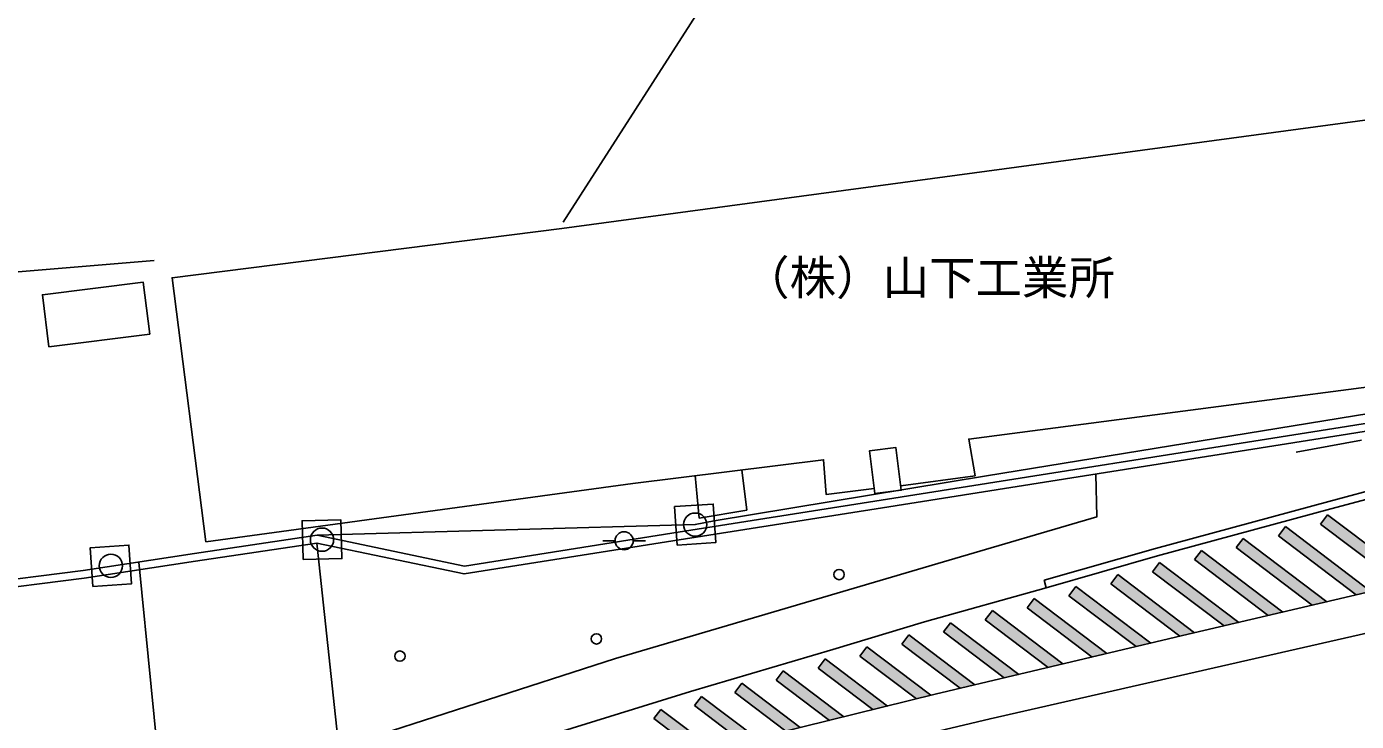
# Model space of a CAD drawing. Units: millimetres at full size, sheet at 1:1000; details may follow other scales. Extents: x -26383562 to 680000, y -222580654 to 380000.
# Drawn here: x 436394 to 487903, y 314776 to 341693 of the extents above; entities that cross this region are included whole.
import ezdxf
from ezdxf.enums import TextEntityAlignment as Align

# ---------------------------------------------------------------- set-up
doc = ezdxf.new("R2010")
doc.units = ezdxf.units.MM
doc.header["$LTSCALE"] = 1000
for name, color, linetype, lineweight in [('M-BGD', 7, 'Continuous', 25), ('M-BMK-ROW', 30, 'Continuous', 25), ('M-STR-STRC', 7, 'Continuous', 25)]:
    doc.layers.add(name, color=color, linetype=linetype, lineweight=lineweight)
doc.layers.add('M-BMK-HTXT', color=7, linetype='Continuous')
doc.styles.add('ＭＳ ゴシック', font='')
doc.styles.get('ＭＳ ゴシック').set_extended_font_data('MS Gothic')

msp = doc.modelspace()

# ---------------------------------------------------------------- hatches: boundary and pattern name
at = {"layer": 'M-STR-STRC'}
for points in [[(486786, 322781), (486514, 322422), (489605, 320081), (490174, 320214)], [(485151, 322325), (484880, 321966), (487898, 319680), (488467, 319814)], [(483520, 321867), (483248, 321509), (486191, 319280), (486760, 319413)], [(480280, 320934), (480009, 320575), (482776, 318479), (483345, 318612)], [(481900, 321401), (481628, 321042), (484483, 318879), (485052, 319013)], [(478661, 320467), (478389, 320108), (481070, 318078), (481391, 318154), (481638, 318212)], [(477041, 320000), (476769, 319642), (479367, 317674), (479935, 317808)], [(475421, 319533), (475150, 319175), (477665, 317270), (478232, 317404)], [(473802, 319067), (473530, 318708), (475963, 316866), (476530, 317000)], [(472182, 318600), (471910, 318241), (474260, 316462), (474828, 316596)], [(470562, 318133), (470291, 317774), (472558, 316057), (473125, 316192)], [(468943, 317666), (468671, 317308), (470862, 315648), (471424, 315787)], [(467323, 317200), (467051, 316841), (469175, 315232), (469737, 315371)], [(465704, 316733), (465432, 316374), (467488, 314816), (468051, 314955)], [(464104, 316251), (463832, 315892), (465802, 314400), (466364, 314539)], [(460966, 315240), (460695, 314882), (462428, 313568), (462991, 313707)], [(462535, 315745), (462263, 315387), (464115, 313984), (464677, 314123)]]:
    msp.add_hatch(color=256, dxfattribs=at).paths.add_polyline_path(points)

# ---------------------------------------------------------------- linework, layer by layer
at = {"layer": 'M-BGD'}
for p, q in [((485574, 325205), (488102, 325665)), ((459190, 321772), (458712, 321772)), ((459890, 321772), (460367, 321772)), ((475806, 320242), (475889, 319954))]:
    msp.add_line(p, q, dxfattribs=at)
for points in [[(470254, 323905), (473130, 324295), (472890, 325713), (499738, 329221), (498377, 339432), (457131, 333868), (442032, 331960), (443341, 321737)], [(375665, 311130), (376184, 311866), (386153, 314038), (392730, 314552), (406065, 316387), (421219, 318365), (430023, 319533), (438585, 320627), (442896, 321275), (447646, 321986), (453351, 320796), (461384, 322062), (469500, 323342), (487272, 326167), (505950, 329140), (517002, 330881), (527027, 332454), (535785, 333840), (548719, 335954), (556878, 337264)], [(375761, 310746), (376362, 311598), (386197, 313741), (392762, 314253), (406105, 316089), (421258, 318067), (430062, 319236), (438626, 320330), (442940, 320979), (447638, 321681), (453343, 320491), (461430, 321766), (469547, 323046), (487319, 325871), (505997, 328844), (517049, 330585), (527073, 332158), (535833, 333544), (548767, 335658), (556926, 336968)], [(556878, 337264), (549295, 336332), (530222, 333558), (512263, 330629), (498526, 328361), (473579, 324286), (463032, 322550)], [(428142, 331538), (441338, 332627)], [(475806, 320242), (480116, 321477), (486840, 323296), (491247, 324480), (495444, 325579)], [(475889, 319954), (480196, 321188), (486918, 323006), (491324, 324190), (495520, 325289)], [(443341, 321737), (459871, 323997), (467263, 324914), (467364, 323567), (469222, 323796)], [(462287, 324297), (462448, 322654), (464287, 322962), (464093, 324521)], [(447638, 321681), (448493, 313756), (459201, 317211), (472129, 321020), (477850, 322704), (477816, 324360)], [(463032, 322550), (462291, 322399), (447646, 321986)], [(434149, 319343), (436299, 309696), (441703, 311287), (440740, 320951)], [(449723, 311903), (454440, 313520), (457158, 314396), (462116, 315928), (467628, 317564), (471180, 318633), (475889, 319954)]]:
    msp.add_lwpolyline(points, dxfattribs=at)
for points in [[(437261, 329289), (441162, 329779), (440908, 331796), (437008, 331306)], [(469246, 323602), (470276, 323731), (470069, 325384), (469039, 325255)], [(461594, 321600), (463090, 321701), (462988, 323198), (461492, 323096)], [(447106, 321046), (448606, 321084), (448567, 322584), (447068, 322546)], [(438965, 320004), (440461, 320108), (440357, 321604), (438861, 321501)]]:
    msp.add_lwpolyline(points, close=True, dxfattribs=at)
for centre, radius in [((462291, 322399), 450), ((447837, 321815), 450), ((459540, 321772), 350), ((439661, 320804), 450), ((467864, 320465), 200), ((458466, 317974), 200), ((450856, 317305), 200)]:
    msp.add_circle(centre, radius, dxfattribs=at)
at = {"layer": 'M-BMK-ROW'}
msp.add_line((457182, 334114), (464750, 345917), dxfattribs=at)
at = {"layer": 'M-STR-STRC'}
for p, q in [((486514, 322422), (486786, 322781)), ((490174, 320214), (486786, 322781)), ((484880, 321966), (485151, 322325)), ((487898, 319680), (484880, 321966)), ((488467, 319814), (485151, 322325)), ((489605, 320081), (486514, 322422)), ((483248, 321509), (483520, 321867)), ((486191, 319280), (483248, 321509)), ((486760, 319413), (483520, 321867)), ((480009, 320575), (480280, 320934)), ((483345, 318612), (480280, 320934)), ((481628, 321042), (481900, 321401)), ((484483, 318879), (481628, 321042)), ((485052, 319013), (481900, 321401)), ((478389, 320108), (478661, 320467)), ((481638, 318212), (478661, 320467)), ((482776, 318479), (480009, 320575)), ((476769, 319642), (477041, 320000)), ((479935, 317808), (477041, 320000)), ((481070, 318078), (478389, 320108)), ((475150, 319175), (475421, 319533)), ((478232, 317404), (475421, 319533)), ((479367, 317674), (476769, 319642)), ((473530, 318708), (473802, 319067)), ((476530, 317000), (473802, 319067)), ((477665, 317270), (475150, 319175)), ((471910, 318241), (472182, 318600)), ((474828, 316596), (472182, 318600)), ((475963, 316866), (473530, 318708)), ((470291, 317774), (470562, 318133)), ((473125, 316192), (470562, 318133)), ((474260, 316462), (471910, 318241)), ((468671, 317308), (468943, 317666)), ((470862, 315648), (468671, 317308)), ((471424, 315787), (468943, 317666)), ((472558, 316057), (470291, 317774)), ((467051, 316841), (467323, 317200)), ((469175, 315232), (467051, 316841)), ((469737, 315371), (467323, 317200)), ((465432, 316374), (465704, 316733)), ((467488, 314816), (465432, 316374)), ((468051, 314955), (465704, 316733)), ((463832, 315892), (464104, 316251)), ((465802, 314400), (463832, 315892)), ((466364, 314539), (464104, 316251)), ((460695, 314882), (460966, 315240)), ((462991, 313707), (460966, 315240)), ((462263, 315387), (462535, 315745)), ((464115, 313984), (462263, 315387)), ((464677, 314123), (462535, 315745)), ((462428, 313568), (460695, 314882))]:
    msp.add_line(p, q, dxfattribs=at)
for points in [[(428674, 304327), (444758, 308045), (461458, 311975), (473711, 314877), (497710, 320344), (514802, 324360), (527079, 327093), (539849, 329777), (547233, 331296), (557822, 333255)], [(510149, 329848), (510140, 327950), (509916, 326855), (509116, 325583), (508169, 324687), (507351, 324189), (506027, 323871), (501747, 322897), (496063, 321660), (490703, 320339), (481391, 318154), (471585, 315827), (458204, 312526), (440520, 308364)]]:
    msp.add_lwpolyline(points, dxfattribs=at)

# ---------------------------------------------------------------- texts
at = {"layer": 'M-BMK-HTXT', "style": 'ＭＳ ゴシック'}
msp.add_text('（株）山下工業所', height=1320, dxfattribs=at).set_placement((464145, 330909), align=Align.BOTTOM_LEFT)

doc.saveas('drawing.dxf')
